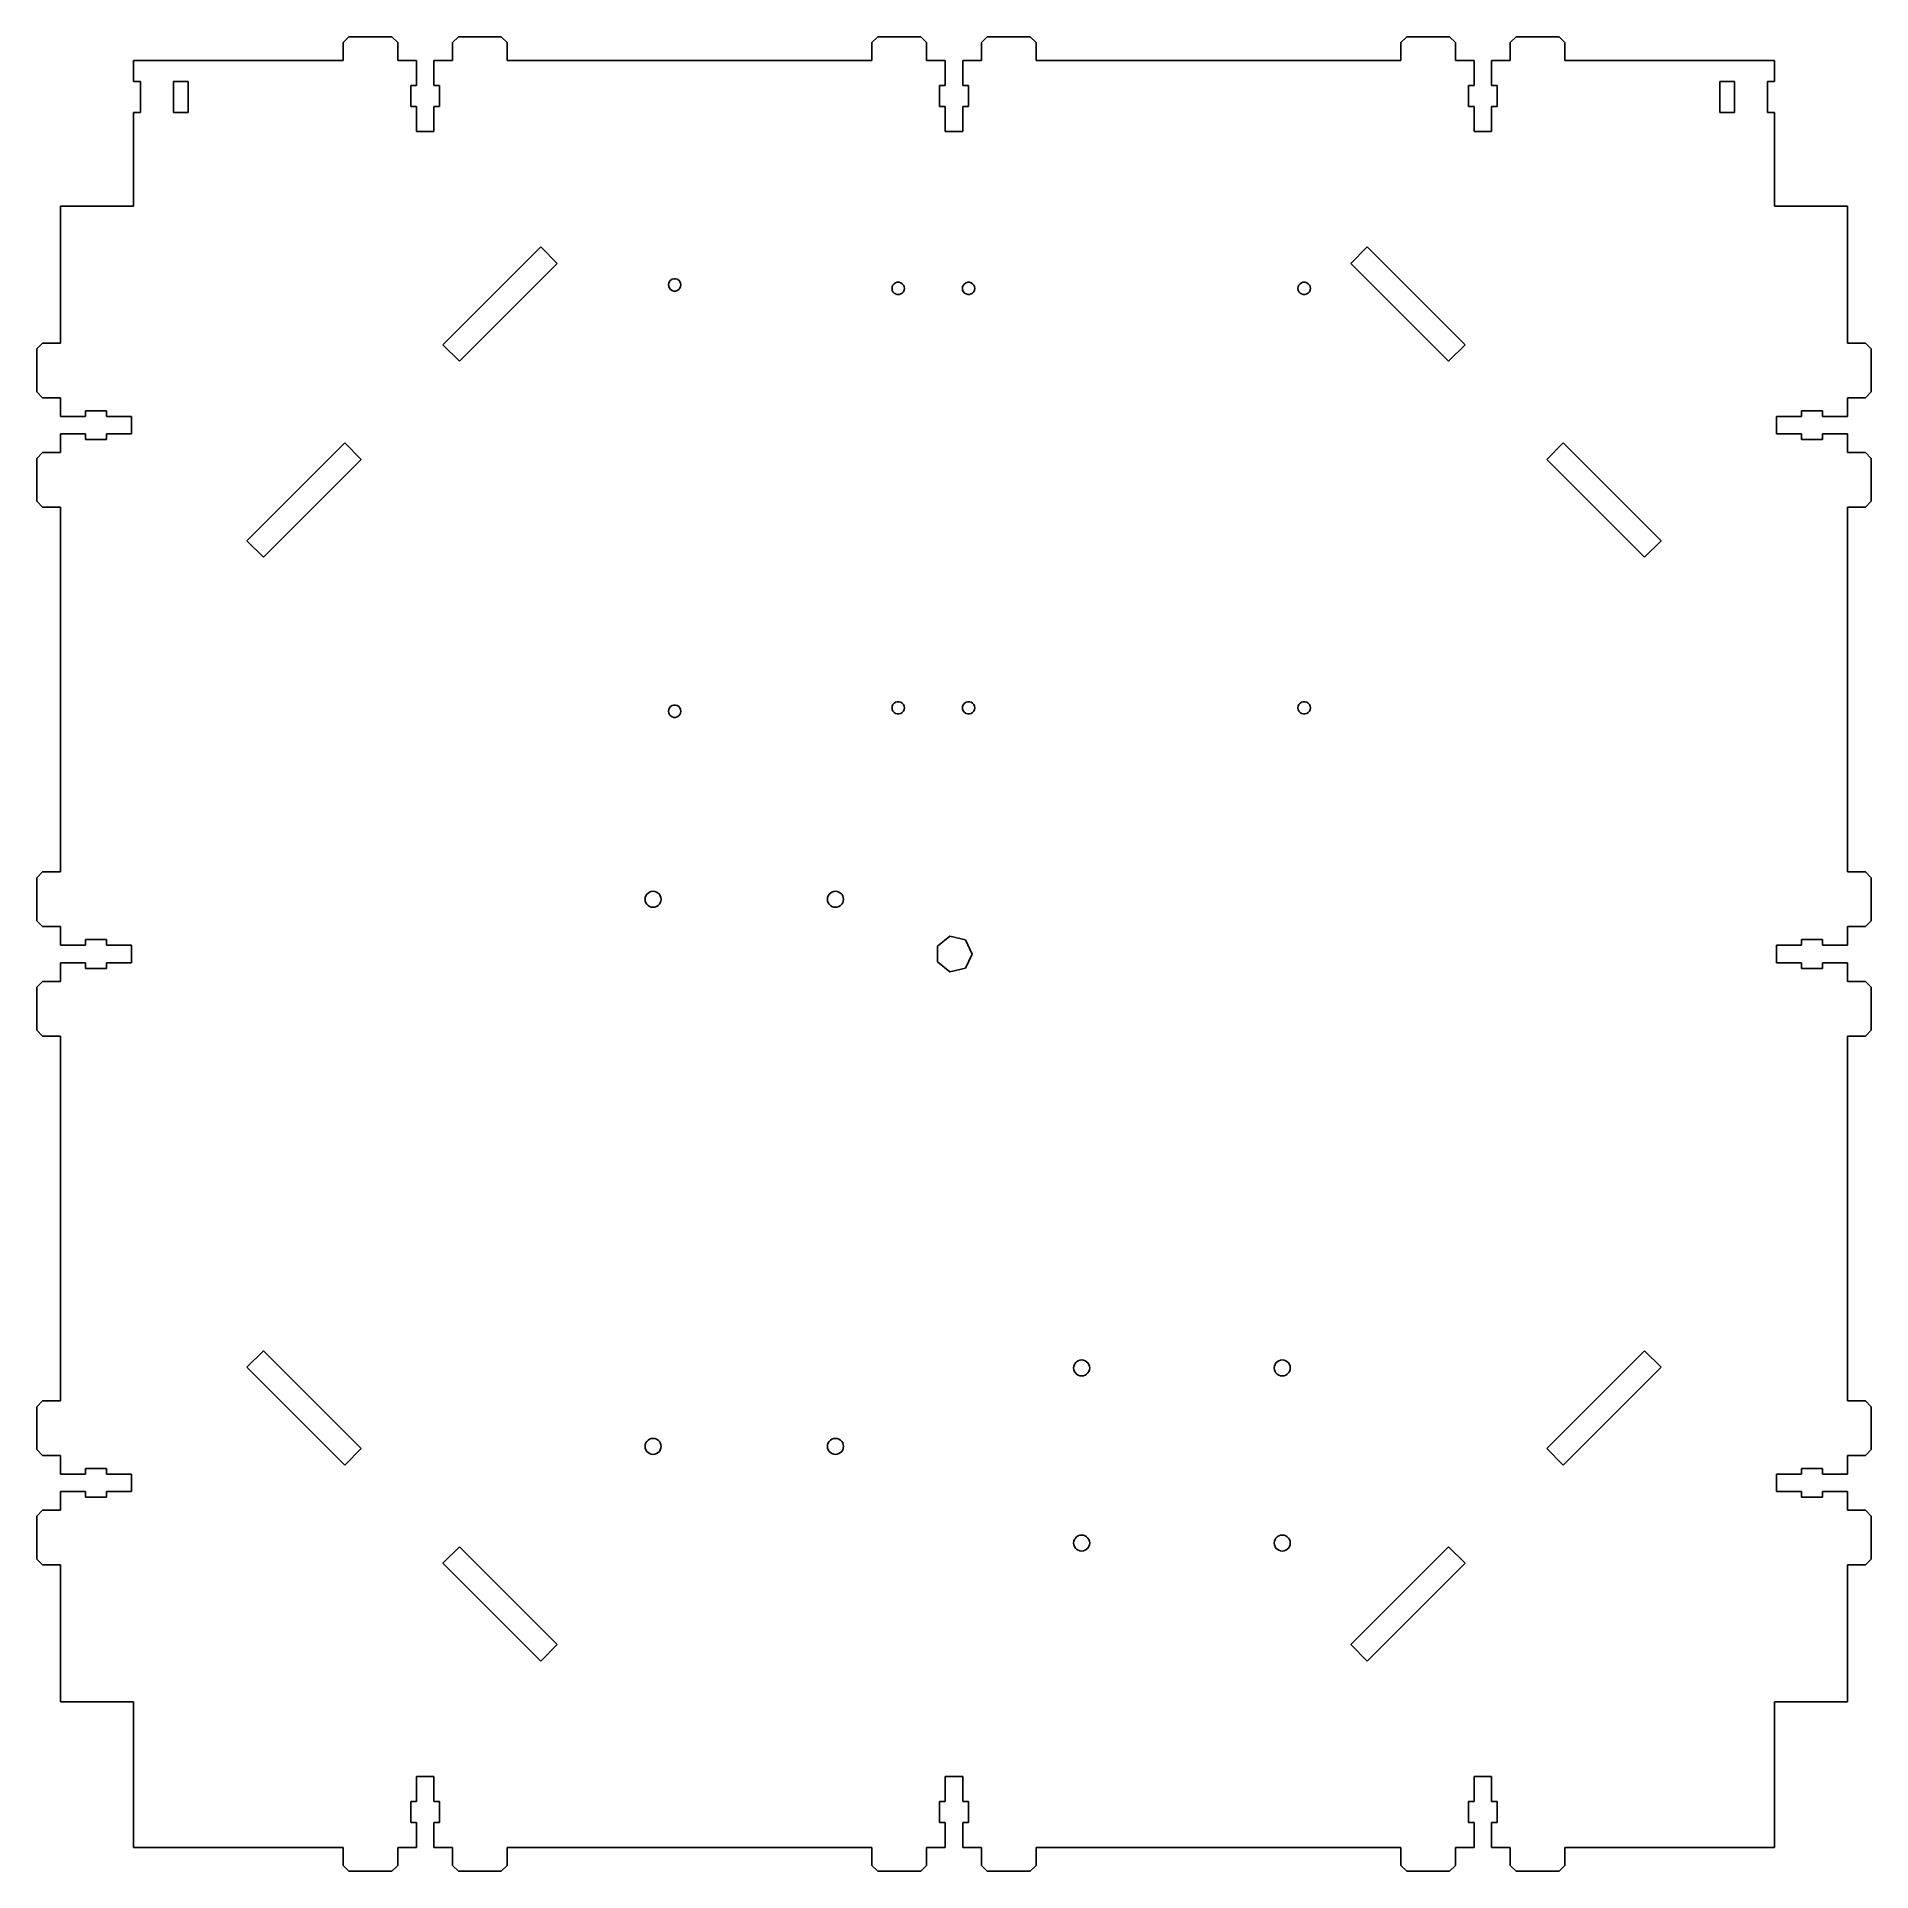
# Model space of a CAD drawing. Header units: metres. Extents: x -252 to 252, y -252 to 252.
import ezdxf

# ---------------------------------------------------------------- set-up
doc = ezdxf.new("R2010")
doc.units = ezdxf.units.M

msp = doc.modelspace()

# ---------------------------------------------------------------- linework, layer by layer
for p, q in [((-165.875, 251.5), (-167.5, 249.875)), ((-154.125, 251.5), (-165.875, 251.5)), ((-152.5, 249.875), (-154.125, 251.5)), ((-135.875, 251.5), (-137.5, 249.875)), ((-124.125, 251.5), (-135.875, 251.5)), ((-122.5, 249.875), (-124.125, 251.5)), ((-20.875, 251.5), (-22.5, 249.875)), ((-9.125, 251.5), (-20.875, 251.5)), ((-7.5, 249.875), (-9.125, 251.5)), ((9.125, 251.5), (7.5, 249.875)), ((20.875, 251.5), (9.125, 251.5)), ((22.5, 249.875), (20.875, 251.5)), ((124.125, 251.5), (122.5, 249.875)), ((135.875, 251.5), (124.125, 251.5)), ((137.5, 249.875), (135.875, 251.5)), ((154.125, 251.5), (152.5, 249.875)), ((165.875, 251.5), (154.125, 251.5)), ((167.5, 249.875), (165.875, 251.5)), ((-167.5, 249.875), (-167.5, 245)), ((-152.5, 245), (-152.5, 249.875)), ((-137.5, 249.875), (-137.5, 245)), ((-122.5, 245), (-122.5, 249.875)), ((-22.5, 249.875), (-22.5, 245)), ((-7.5, 245), (-7.5, 249.875)), ((7.5, 249.875), (7.5, 245)), ((22.5, 245), (22.5, 249.875)), ((122.5, 249.875), (122.5, 245)), ((137.5, 245), (137.5, 249.875)), ((152.5, 249.875), (152.5, 245)), ((167.5, 245), (167.5, 249.875)), ((-167.5, 245), (-225, 245)), ((-225, 245), (-225, 239.25)), ((-147.4, 245), (-152.5, 245)), ((-147.4, 238.1), (-147.4, 245)), ((-137.5, 245), (-142.6, 245)), ((-142.6, 245), (-142.6, 238.1)), ((-22.5, 245), (-122.5, 245)), ((-2.39999, 245), (-7.5, 245)), ((-2.39999, 238.1), (-2.39999, 245)), ((7.5, 245), (2.39999, 245)), ((2.39999, 245), (2.39999, 238.1)), ((122.5, 245), (22.5, 245)), ((142.6, 245), (137.5, 245)), ((142.6, 238.1), (142.6, 245)), ((152.5, 245), (147.4, 245)), ((147.4, 245), (147.4, 238.1)), ((225, 245), (167.5, 245)), ((225, 239.25), (225, 245)), ((-225, 239.25), (-223, 239.25)), ((-223, 239.25), (-223, 230.75)), ((-214, 230.75), (-214, 239.25)), ((-214, 239.25), (-210, 239.25)), ((-210, 239.25), (-210, 230.75)), ((-148.95, 232.4), (-148.95, 238.1)), ((-148.95, 238.1), (-147.4, 238.1)), ((-142.6, 238.1), (-141.05, 238.1)), ((-141.05, 238.1), (-141.05, 232.4)), ((-3.95, 232.4), (-3.95, 238.1)), ((-3.95, 238.1), (-2.39999, 238.1)), ((2.39999, 238.1), (3.95, 238.1)), ((3.95, 238.1), (3.95, 232.4)), ((141.05, 232.4), (141.05, 238.1)), ((141.05, 238.1), (142.6, 238.1)), ((147.4, 238.1), (148.95, 238.1)), ((148.95, 238.1), (148.95, 232.4)), ((210, 230.75), (210, 239.25)), ((210, 239.25), (214, 239.25)), ((214, 239.25), (214, 230.75)), ((223, 230.75), (223, 239.25)), ((223, 239.25), (225, 239.25)), ((-147.4, 232.4), (-148.95, 232.4)), ((-147.4, 225.5), (-147.4, 232.4)), ((-141.05, 232.4), (-142.6, 232.4)), ((-142.6, 232.4), (-142.6, 225.5)), ((-2.39999, 232.4), (-3.95, 232.4)), ((-2.39999, 225.5), (-2.39999, 232.4)), ((3.95, 232.4), (2.39999, 232.4)), ((2.39999, 232.4), (2.39999, 225.5)), ((142.6, 232.4), (141.05, 232.4)), ((142.6, 225.5), (142.6, 232.4)), ((148.95, 232.4), (147.4, 232.4)), ((147.4, 232.4), (147.4, 225.5)), ((-223, 230.75), (-225, 230.75)), ((-225, 230.75), (-225, 205)), ((-210, 230.75), (-214, 230.75)), ((214, 230.75), (210, 230.75)), ((225, 230.75), (223, 230.75)), ((225, 205), (225, 230.75)), ((-142.6, 225.5), (-147.4, 225.5)), ((2.39999, 225.5), (-2.39999, 225.5)), ((147.4, 225.5), (142.6, 225.5)), ((-225, 205), (-245, 205)), ((-245, 205), (-245, 167.5)), ((245, 205), (225, 205)), ((245, 167.5), (245, 205)), ((-140.113, 167.054), (-113.314, 193.853)), ((-113.314, 193.853), (-108.788, 189.328)), ((108.788, 189.328), (113.314, 193.853)), ((113.314, 193.853), (140.113, 167.054)), ((-108.788, 189.328), (-135.588, 162.528)), ((135.588, 162.528), (108.788, 189.328)), ((-78.2735, 183.452), (-78.2046, 183.931)), ((-78.2046, 182.973), (-78.2735, 183.452)), ((-78.2046, 183.931), (-78.0036, 184.371)), ((-78.0036, 182.533), (-78.2046, 182.973)), ((-78.0036, 184.371), (-77.6868, 184.737)), ((-77.6868, 182.167), (-78.0036, 182.533)), ((-77.6868, 184.737), (-77.2797, 184.998)), ((-77.2797, 181.906), (-77.6868, 182.167)), ((-77.2797, 184.998), (-76.8154, 185.135)), ((-76.8154, 181.769), (-77.2797, 181.906)), ((-76.8154, 185.135), (-76.3316, 185.135)), ((-76.3316, 181.769), (-76.8154, 181.769)), ((-76.3316, 185.135), (-75.8673, 184.998)), ((-75.8673, 181.906), (-76.3316, 181.769)), ((-75.8673, 184.998), (-75.4602, 184.737)), ((-75.4602, 182.167), (-75.8673, 181.906)), ((-75.4602, 184.737), (-75.1434, 184.371)), ((-75.1434, 182.533), (-75.4602, 182.167)), ((-75.1434, 184.371), (-74.9424, 183.931)), ((-74.9424, 182.973), (-75.1434, 182.533)), ((-74.9424, 183.931), (-74.8735, 183.452)), ((-74.8735, 183.452), (-74.9424, 182.973)), ((-16.9955, 182.5), (-16.9266, 182.979)), ((-16.9266, 182.021), (-16.9955, 182.5)), ((-16.9266, 182.979), (-16.7256, 183.419)), ((-16.7256, 181.581), (-16.9266, 182.021)), ((-16.7256, 183.419), (-16.4088, 183.785)), ((-16.4088, 181.215), (-16.7256, 181.581)), ((-16.4088, 183.785), (-16.0017, 184.046)), ((-16.0017, 180.954), (-16.4088, 181.215)), ((-16.0017, 184.046), (-15.5374, 184.183)), ((-15.5374, 184.183), (-15.0536, 184.183)), ((-15.0536, 184.183), (-14.5893, 184.046)), ((-14.5893, 184.046), (-14.1822, 183.785)), ((-14.1822, 181.215), (-14.5893, 180.954)), ((-14.1822, 183.785), (-13.8654, 183.419)), ((-13.8654, 181.581), (-14.1822, 181.215)), ((-13.8654, 183.419), (-13.6644, 182.979)), ((-13.6644, 182.021), (-13.8654, 181.581)), ((-13.6644, 182.979), (-13.5955, 182.5)), ((-13.5955, 182.5), (-13.6644, 182.021)), ((2.29999, 182.5), (2.36885, 182.979)), ((2.36885, 182.021), (2.29999, 182.5)), ((2.36885, 182.979), (2.56985, 183.419)), ((2.56985, 181.581), (2.36885, 182.021)), ((2.56985, 183.419), (2.88673, 183.785)), ((2.88673, 181.215), (2.56985, 181.581)), ((2.88673, 183.785), (3.29379, 184.046)), ((3.29379, 180.954), (2.88673, 181.215)), ((3.29379, 184.046), (3.75806, 184.183)), ((3.75806, 184.183), (4.24193, 184.183)), ((4.24193, 184.183), (4.70619, 184.046)), ((4.70619, 184.046), (5.11325, 183.785)), ((5.11325, 181.215), (4.70619, 180.954)), ((5.11325, 183.785), (5.43013, 183.419)), ((5.43013, 181.581), (5.11325, 181.215)), ((5.43013, 183.419), (5.63113, 182.979)), ((5.63113, 182.021), (5.43013, 181.581)), ((5.63113, 182.979), (5.7, 182.5)), ((5.7, 182.5), (5.63113, 182.021)), ((94.3, 182.5), (94.3689, 182.979)), ((94.3689, 182.021), (94.3, 182.5)), ((94.3689, 182.979), (94.5699, 183.419)), ((94.5699, 181.581), (94.3689, 182.021)), ((94.5699, 183.419), (94.8867, 183.785)), ((94.8867, 181.215), (94.5699, 181.581)), ((94.8867, 183.785), (95.2938, 184.046)), ((95.2938, 180.954), (94.8867, 181.215)), ((95.2938, 184.046), (95.7581, 184.183)), ((95.7581, 184.183), (96.2419, 184.183)), ((96.2419, 184.183), (96.7062, 184.046)), ((96.7062, 184.046), (97.1133, 183.785)), ((97.1133, 181.215), (96.7062, 180.954)), ((97.1133, 183.785), (97.4301, 183.419)), ((97.4301, 181.581), (97.1133, 181.215)), ((97.4301, 183.419), (97.6311, 182.979)), ((97.6311, 182.021), (97.4301, 181.581)), ((97.6311, 182.979), (97.7, 182.5)), ((97.7, 182.5), (97.6311, 182.021)), ((-15.5374, 180.817), (-16.0017, 180.954)), ((-15.0536, 180.817), (-15.5374, 180.817)), ((-14.5893, 180.954), (-15.0536, 180.817)), ((3.75806, 180.817), (3.29379, 180.954)), ((4.24193, 180.817), (3.75806, 180.817)), ((4.70619, 180.954), (4.24193, 180.817)), ((95.7581, 180.817), (95.2938, 180.954)), ((96.2419, 180.817), (95.7581, 180.817)), ((96.7062, 180.954), (96.2419, 180.817)), ((-249.875, 167.5), (-251.5, 165.875)), ((-245, 167.5), (-249.875, 167.5)), ((-135.588, 162.528), (-140.113, 167.054)), ((140.113, 167.054), (135.588, 162.528)), ((249.875, 167.5), (245, 167.5)), ((251.5, 165.875), (249.875, 167.5)), ((-251.5, 165.875), (-251.5, 154.125)), ((251.5, 154.125), (251.5, 165.875)), ((-251.5, 154.125), (-249.875, 152.5)), ((-249.875, 152.5), (-245, 152.5)), ((-245, 152.5), (-245, 147.4)), ((245, 147.4), (245, 152.5)), ((245, 152.5), (249.875, 152.5)), ((249.875, 152.5), (251.5, 154.125)), ((-245, 147.4), (-238.1, 147.4)), ((-238.1, 147.4), (-238.1, 148.95)), ((-238.1, 148.95), (-232.4, 148.95)), ((-232.4, 148.95), (-232.4, 147.4)), ((-232.4, 147.4), (-225.5, 147.4)), ((-225.5, 147.4), (-225.5, 142.6)), ((225.5, 142.6), (225.5, 147.4)), ((225.5, 147.4), (232.4, 147.4)), ((232.4, 147.4), (232.4, 148.95)), ((232.4, 148.95), (238.1, 148.95)), ((238.1, 148.95), (238.1, 147.4)), ((238.1, 147.4), (245, 147.4)), ((-238.1, 142.6), (-245, 142.6)), ((-245, 142.6), (-245, 137.5)), ((-238.1, 141.05), (-238.1, 142.6)), ((-232.4, 141.05), (-238.1, 141.05)), ((-225.5, 142.6), (-232.4, 142.6)), ((-232.4, 142.6), (-232.4, 141.05)), ((232.4, 142.6), (225.5, 142.6)), ((232.4, 141.05), (232.4, 142.6)), ((238.1, 141.05), (232.4, 141.05)), ((245, 142.6), (238.1, 142.6)), ((238.1, 142.6), (238.1, 141.05)), ((245, 137.5), (245, 142.6)), ((-249.875, 137.5), (-251.5, 135.875)), ((-251.5, 135.875), (-251.5, 124.125)), ((-245, 137.5), (-249.875, 137.5)), ((-193.853, 113.314), (-167.054, 140.113)), ((-167.054, 140.113), (-162.528, 135.588)), ((162.528, 135.588), (167.054, 140.113)), ((167.054, 140.113), (193.853, 113.314)), ((249.875, 137.5), (245, 137.5)), ((251.5, 135.875), (249.875, 137.5)), ((251.5, 124.125), (251.5, 135.875)), ((-162.528, 135.588), (-189.328, 108.788)), ((189.328, 108.788), (162.528, 135.588)), ((-251.5, 124.125), (-249.875, 122.5)), ((-249.875, 122.5), (-245, 122.5)), ((-245, 122.5), (-245, 22.5)), ((245, 22.5), (245, 122.5)), ((245, 122.5), (249.875, 122.5)), ((249.875, 122.5), (251.5, 124.125)), ((-189.328, 108.788), (-193.853, 113.314)), ((193.853, 113.314), (189.328, 108.788)), ((-78.2735, 66.548), (-78.2046, 67.0269)), ((-78.2046, 66.069), (-78.2735, 66.548)), ((-78.2046, 67.0269), (-78.0036, 67.4671)), ((-78.0036, 65.6289), (-78.2046, 66.069)), ((-78.0036, 67.4671), (-77.6868, 67.8328)), ((-77.6868, 65.2632), (-78.0036, 65.6289)), ((-77.6868, 67.8328), (-77.2797, 68.0944)), ((-77.2797, 68.0944), (-76.8154, 68.2307)), ((-76.8154, 68.2307), (-76.3316, 68.2307)), ((-76.3316, 68.2307), (-75.8673, 68.0944)), ((-75.8673, 68.0944), (-75.4602, 67.8328)), ((-75.4602, 67.8328), (-75.1434, 67.4671)), ((-75.1434, 65.6289), (-75.4602, 65.2632)), ((-75.1434, 67.4671), (-74.9424, 67.0269)), ((-74.9424, 66.069), (-75.1434, 65.6289)), ((-74.9424, 67.0269), (-74.8735, 66.548)), ((-74.8735, 66.548), (-74.9424, 66.069)), ((-16.9955, 67.5), (-16.9266, 67.9789)), ((-16.9266, 67.0211), (-16.9955, 67.5)), ((-16.9266, 67.9789), (-16.7256, 68.4191)), ((-16.7256, 66.5809), (-16.9266, 67.0211)), ((-16.7256, 68.4191), (-16.4088, 68.7848)), ((-16.4088, 66.2152), (-16.7256, 66.5809)), ((-16.4088, 68.7848), (-16.0017, 69.0464)), ((-16.0017, 65.9536), (-16.4088, 66.2152)), ((-16.0017, 69.0464), (-15.5374, 69.1827)), ((-15.5374, 65.8173), (-16.0017, 65.9536)), ((-15.5374, 69.1827), (-15.0536, 69.1827)), ((-15.0536, 65.8173), (-15.5374, 65.8173)), ((-15.0536, 69.1827), (-14.5893, 69.0464)), ((-14.5893, 65.9536), (-15.0536, 65.8173)), ((-14.5893, 69.0464), (-14.1822, 68.7848)), ((-14.1822, 66.2152), (-14.5893, 65.9536)), ((-14.1822, 68.7848), (-13.8654, 68.4191)), ((-13.8654, 66.5809), (-14.1822, 66.2152)), ((-13.8654, 68.4191), (-13.6644, 67.9789)), ((-13.6644, 67.0211), (-13.8654, 66.5809)), ((-13.6644, 67.9789), (-13.5955, 67.5)), ((-13.5955, 67.5), (-13.6644, 67.0211)), ((2.29999, 67.5), (2.36885, 67.9789)), ((2.36885, 67.0211), (2.29999, 67.5)), ((2.36885, 67.9789), (2.56985, 68.4191)), ((2.56985, 66.5809), (2.36885, 67.0211)), ((2.56985, 68.4191), (2.88673, 68.7848)), ((2.88673, 66.2152), (2.56985, 66.5809)), ((2.88673, 68.7848), (3.29379, 69.0464)), ((3.29379, 65.9536), (2.88673, 66.2152)), ((3.29379, 69.0464), (3.75806, 69.1827)), ((3.75806, 65.8173), (3.29379, 65.9536)), ((3.75806, 69.1827), (4.24193, 69.1827)), ((4.24193, 65.8173), (3.75806, 65.8173)), ((4.24193, 69.1827), (4.70619, 69.0464)), ((4.70619, 65.9536), (4.24193, 65.8173)), ((4.70619, 69.0464), (5.11325, 68.7848)), ((5.11325, 66.2152), (4.70619, 65.9536)), ((5.11325, 68.7848), (5.43013, 68.4191)), ((5.43013, 66.5809), (5.11325, 66.2152)), ((5.43013, 68.4191), (5.63113, 67.9789)), ((5.63113, 67.0211), (5.43013, 66.5809)), ((5.63113, 67.9789), (5.7, 67.5)), ((5.7, 67.5), (5.63113, 67.0211)), ((94.3, 67.5), (94.3689, 67.9789)), ((94.3689, 67.0211), (94.3, 67.5)), ((94.3689, 67.9789), (94.5699, 68.4191)), ((94.5699, 66.5809), (94.3689, 67.0211)), ((94.5699, 68.4191), (94.8867, 68.7848)), ((94.8867, 66.2152), (94.5699, 66.5809)), ((94.8867, 68.7848), (95.2938, 69.0464)), ((95.2938, 65.9536), (94.8867, 66.2152)), ((95.2938, 69.0464), (95.7581, 69.1827)), ((95.7581, 65.8173), (95.2938, 65.9536)), ((95.7581, 69.1827), (96.2419, 69.1827)), ((96.2419, 65.8173), (95.7581, 65.8173)), ((96.2419, 69.1827), (96.7062, 69.0464)), ((96.7062, 65.9536), (96.2419, 65.8173)), ((96.7062, 69.0464), (97.1133, 68.7848)), ((97.1133, 66.2152), (96.7062, 65.9536)), ((97.1133, 68.7848), (97.4301, 68.4191)), ((97.4301, 66.5809), (97.1133, 66.2152)), ((97.4301, 68.4191), (97.6311, 67.9789)), ((97.6311, 67.0211), (97.4301, 66.5809)), ((97.6311, 67.9789), (97.7, 67.5)), ((97.7, 67.5), (97.6311, 67.0211)), ((-77.2797, 65.0016), (-77.6868, 65.2632)), ((-76.8154, 64.8653), (-77.2797, 65.0016)), ((-76.3316, 64.8653), (-76.8154, 64.8653)), ((-75.8673, 65.0016), (-76.3316, 64.8653)), ((-75.4602, 65.2632), (-75.8673, 65.0016)), ((-249.875, 22.5), (-251.5, 20.875)), ((-251.5, 20.875), (-251.5, 9.125)), ((-245, 22.5), (-249.875, 22.5)), ((249.875, 22.5), (245, 22.5)), ((251.5, 20.875), (249.875, 22.5)), ((251.5, 9.125), (251.5, 20.875)), ((-84.7, 15), (-84.6448, 15.4895)), ((-84.6448, 15.4895), (-84.4821, 15.9545)), ((-84.4821, 15.9545), (-84.22, 16.3717)), ((-84.22, 16.3717), (-83.8717, 16.72)), ((-83.8717, 16.72), (-83.4545, 16.9821)), ((-83.4545, 16.9821), (-82.9895, 17.1448)), ((-82.9895, 17.1448), (-82.5, 17.2)), ((-82.5, 17.2), (-82.0105, 17.1448)), ((-82.0105, 17.1448), (-81.5455, 16.9821)), ((-81.5455, 16.9821), (-81.1283, 16.72)), ((-81.1283, 16.72), (-80.78, 16.3717)), ((-80.78, 16.3717), (-80.5179, 15.9545)), ((-80.5179, 15.9545), (-80.3551, 15.4895)), ((-80.3551, 15.4895), (-80.3, 15)), ((-34.7, 15), (-34.6448, 15.4895)), ((-34.6448, 15.4895), (-34.4821, 15.9545)), ((-34.4821, 15.9545), (-34.22, 16.3717)), ((-34.22, 16.3717), (-33.8717, 16.72)), ((-33.8717, 16.72), (-33.4545, 16.9821)), ((-33.4545, 16.9821), (-32.9895, 17.1448)), ((-32.9895, 17.1448), (-32.5, 17.2)), ((-32.5, 17.2), (-32.0105, 17.1448)), ((-32.0105, 17.1448), (-31.5455, 16.9821)), ((-31.5455, 16.9821), (-31.1283, 16.72)), ((-31.1283, 16.72), (-30.78, 16.3717)), ((-30.78, 16.3717), (-30.5179, 15.9545)), ((-30.5179, 15.9545), (-30.3551, 15.4895)), ((-30.3551, 15.4895), (-30.3, 15)), ((-84.6448, 14.5105), (-84.7, 15)), ((-84.4821, 14.0455), (-84.6448, 14.5105)), ((-84.22, 13.6283), (-84.4821, 14.0455)), ((-83.8717, 13.28), (-84.22, 13.6283)), ((-83.4545, 13.0179), (-83.8717, 13.28)), ((-82.9895, 12.8551), (-83.4545, 13.0179)), ((-82.5, 12.8), (-82.9895, 12.8551)), ((-82.0105, 12.8551), (-82.5, 12.8)), ((-81.5455, 13.0179), (-82.0105, 12.8551)), ((-81.1283, 13.28), (-81.5455, 13.0179)), ((-80.78, 13.6283), (-81.1283, 13.28)), ((-80.5179, 14.0455), (-80.78, 13.6283)), ((-80.3551, 14.5105), (-80.5179, 14.0455)), ((-80.3, 15), (-80.3551, 14.5105)), ((-34.6448, 14.5105), (-34.7, 15)), ((-34.4821, 14.0455), (-34.6448, 14.5105)), ((-34.22, 13.6283), (-34.4821, 14.0455)), ((-33.8717, 13.28), (-34.22, 13.6283)), ((-33.4545, 13.0179), (-33.8717, 13.28)), ((-32.9895, 12.8551), (-33.4545, 13.0179)), ((-32.5, 12.8), (-32.9895, 12.8551)), ((-32.0105, 12.8551), (-32.5, 12.8)), ((-31.5455, 13.0179), (-32.0105, 12.8551)), ((-31.1283, 13.28), (-31.5455, 13.0179)), ((-30.78, 13.6283), (-31.1283, 13.28)), ((-30.5179, 14.0455), (-30.78, 13.6283)), ((-30.3551, 14.5105), (-30.5179, 14.0455)), ((-30.3, 15), (-30.3551, 14.5105)), ((-251.5, 9.125), (-249.875, 7.5)), ((-249.875, 7.5), (-245, 7.5)), ((-245, 7.5), (-245, 2.39999)), ((245, 2.39999), (245, 7.5)), ((245, 7.5), (249.875, 7.5)), ((249.875, 7.5), (251.5, 9.125)), ((-245, 2.39999), (-238.1, 2.39999)), ((-238.1, 2.39999), (-238.1, 3.95)), ((-238.1, 3.95), (-232.4, 3.95)), ((-232.4, 3.95), (-232.4, 2.39999)), ((-232.4, 2.39999), (-225.5, 2.39999)), ((-225.5, 2.39999), (-225.5, -2.39999)), ((-4.50484, 2.16942), (-1.11259, 4.87463)), ((-4.50484, -2.16942), (-4.50484, 2.16942)), ((-1.11259, 4.87463), (3.11745, 3.90915)), ((3.11745, 3.90915), (5, 0)), ((5, 0), (3.11745, -3.90915)), ((225.5, -2.39999), (225.5, 2.39999)), ((225.5, 2.39999), (232.4, 2.39999)), ((232.4, 2.39999), (232.4, 3.95)), ((232.4, 3.95), (238.1, 3.95)), ((238.1, 3.95), (238.1, 2.39999)), ((238.1, 2.39999), (245, 2.39999)), ((-238.1, -2.39999), (-245, -2.39999)), ((-245, -2.39999), (-245, -7.5)), ((-238.1, -3.95), (-238.1, -2.39999)), ((-232.4, -3.95), (-238.1, -3.95)), ((-225.5, -2.39999), (-232.4, -2.39999)), ((-232.4, -2.39999), (-232.4, -3.95)), ((-1.11259, -4.87463), (-4.50484, -2.16942)), ((3.11745, -3.90915), (-1.11259, -4.87463)), ((232.4, -2.39999), (225.5, -2.39999)), ((232.4, -3.95), (232.4, -2.39999)), ((238.1, -3.95), (232.4, -3.95)), ((245, -2.39999), (238.1, -2.39999)), ((238.1, -2.39999), (238.1, -3.95)), ((245, -7.5), (245, -2.39999)), ((-249.875, -7.5), (-251.5, -9.125)), ((-251.5, -9.125), (-251.5, -20.875)), ((-245, -7.5), (-249.875, -7.5)), ((249.875, -7.5), (245, -7.5)), ((251.5, -9.125), (249.875, -7.5)), ((251.5, -20.875), (251.5, -9.125)), ((-251.5, -20.875), (-249.875, -22.5)), ((-249.875, -22.5), (-245, -22.5)), ((-245, -22.5), (-245, -122.5)), ((245, -122.5), (245, -22.5)), ((245, -22.5), (249.875, -22.5)), ((249.875, -22.5), (251.5, -20.875)), ((-193.853, -113.314), (-189.328, -108.788)), ((-189.328, -108.788), (-162.528, -135.588)), ((162.528, -135.588), (189.328, -108.788)), ((189.328, -108.788), (193.853, -113.314)), ((-167.054, -140.113), (-193.853, -113.314)), ((32.8, -113.5), (32.8551, -113.01)), ((32.8551, -113.99), (32.8, -113.5)), ((32.8551, -113.01), (33.0179, -112.545)), ((33.0179, -114.455), (32.8551, -113.99)), ((33.0179, -112.545), (33.28, -112.128)), ((33.28, -114.872), (33.0179, -114.455)), ((33.28, -112.128), (33.6283, -111.78)), ((33.6283, -115.22), (33.28, -114.872)), ((33.6283, -111.78), (34.0455, -111.518)), ((34.0455, -115.482), (33.6283, -115.22)), ((34.0455, -111.518), (34.5105, -111.355)), ((34.5105, -115.645), (34.0455, -115.482)), ((34.5105, -111.355), (35, -111.3)), ((35, -115.7), (34.5105, -115.645)), ((35, -111.3), (35.4895, -111.355)), ((35.4895, -115.645), (35, -115.7)), ((35.4895, -111.355), (35.9545, -111.518)), ((35.9545, -115.482), (35.4895, -115.645)), ((35.9545, -111.518), (36.3717, -111.78)), ((36.3717, -115.22), (35.9545, -115.482)), ((36.3717, -111.78), (36.72, -112.128)), ((36.72, -114.872), (36.3717, -115.22)), ((36.72, -112.128), (36.9821, -112.545)), ((36.9821, -114.455), (36.72, -114.872)), ((36.9821, -112.545), (37.1448, -113.01)), ((37.1448, -113.99), (36.9821, -114.455)), ((37.1448, -113.01), (37.2, -113.5)), ((37.2, -113.5), (37.1448, -113.99)), ((87.8, -113.5), (87.8551, -113.01)), ((87.8551, -113.99), (87.8, -113.5)), ((87.8551, -113.01), (88.0179, -112.545)), ((88.0179, -114.455), (87.8551, -113.99)), ((88.0179, -112.545), (88.28, -112.128)), ((88.28, -114.872), (88.0179, -114.455)), ((88.28, -112.128), (88.6283, -111.78)), ((88.6283, -115.22), (88.28, -114.872)), ((88.6283, -111.78), (89.0455, -111.518)), ((89.0455, -115.482), (88.6283, -115.22)), ((89.0455, -111.518), (89.5105, -111.355)), ((89.5105, -115.645), (89.0455, -115.482)), ((89.5105, -111.355), (90, -111.3)), ((90, -115.7), (89.5105, -115.645)), ((90, -111.3), (90.4895, -111.355)), ((90.4895, -115.645), (90, -115.7)), ((90.4895, -111.355), (90.9545, -111.518)), ((90.9545, -115.482), (90.4895, -115.645)), ((90.9545, -111.518), (91.3717, -111.78)), ((91.3717, -115.22), (90.9545, -115.482)), ((91.3717, -111.78), (91.72, -112.128)), ((91.72, -114.872), (91.3717, -115.22)), ((91.72, -112.128), (91.9821, -112.545)), ((91.9821, -114.455), (91.72, -114.872)), ((91.9821, -112.545), (92.1448, -113.01)), ((92.1448, -113.99), (91.9821, -114.455)), ((92.1448, -113.01), (92.2, -113.5)), ((92.2, -113.5), (92.1448, -113.99)), ((193.853, -113.314), (167.054, -140.113)), ((-249.875, -122.5), (-251.5, -124.125)), ((-251.5, -124.125), (-251.5, -135.875)), ((-245, -122.5), (-249.875, -122.5)), ((249.875, -122.5), (245, -122.5)), ((251.5, -124.125), (249.875, -122.5)), ((251.5, -135.875), (251.5, -124.125)), ((-162.528, -135.588), (-167.054, -140.113)), ((-84.7, -135), (-84.6448, -134.51)), ((-84.6448, -135.49), (-84.7, -135)), ((-84.6448, -134.51), (-84.4821, -134.045)), ((-84.4821, -135.955), (-84.6448, -135.49)), ((-84.4821, -134.045), (-84.22, -133.628)), ((-84.22, -133.628), (-83.8717, -133.28)), ((-83.8717, -133.28), (-83.4545, -133.018)), ((-83.4545, -133.018), (-82.9895, -132.855)), ((-82.9895, -132.855), (-82.5, -132.8)), ((-82.5, -132.8), (-82.0105, -132.855)), ((-82.0105, -132.855), (-81.5455, -133.018)), ((-81.5455, -133.018), (-81.1283, -133.28)), ((-81.1283, -133.28), (-80.78, -133.628)), ((-80.78, -133.628), (-80.5179, -134.045)), ((-80.5179, -134.045), (-80.3551, -134.51)), ((-80.3551, -135.49), (-80.5179, -135.955)), ((-80.3551, -134.51), (-80.3, -135)), ((-80.3, -135), (-80.3551, -135.49)), ((-34.7, -135), (-34.6448, -134.51)), ((-34.6448, -135.49), (-34.7, -135)), ((-34.6448, -134.51), (-34.4821, -134.045)), ((-34.4821, -135.955), (-34.6448, -135.49)), ((-34.4821, -134.045), (-34.22, -133.628)), ((-34.22, -133.628), (-33.8717, -133.28)), ((-33.8717, -133.28), (-33.4545, -133.018)), ((-33.4545, -133.018), (-32.9895, -132.855)), ((-32.9895, -132.855), (-32.5, -132.8)), ((-32.5, -132.8), (-32.0105, -132.855)), ((-32.0105, -132.855), (-31.5455, -133.018)), ((-31.5455, -133.018), (-31.1283, -133.28)), ((-31.1283, -133.28), (-30.78, -133.628)), ((-30.78, -133.628), (-30.5179, -134.045)), ((-30.5179, -134.045), (-30.3551, -134.51)), ((-30.3551, -135.49), (-30.5179, -135.955)), ((-30.3551, -134.51), (-30.3, -135)), ((-30.3, -135), (-30.3551, -135.49)), ((167.054, -140.113), (162.528, -135.588)), ((-251.5, -135.875), (-249.875, -137.5)), ((-249.875, -137.5), (-245, -137.5)), ((-245, -137.5), (-245, -142.6)), ((-84.22, -136.372), (-84.4821, -135.955)), ((-83.8717, -136.72), (-84.22, -136.372)), ((-83.4545, -136.982), (-83.8717, -136.72)), ((-82.9895, -137.145), (-83.4545, -136.982)), ((-82.5, -137.2), (-82.9895, -137.145)), ((-82.0105, -137.145), (-82.5, -137.2)), ((-81.5455, -136.982), (-82.0105, -137.145)), ((-81.1283, -136.72), (-81.5455, -136.982)), ((-80.78, -136.372), (-81.1283, -136.72)), ((-80.5179, -135.955), (-80.78, -136.372)), ((-34.22, -136.372), (-34.4821, -135.955)), ((-33.8717, -136.72), (-34.22, -136.372)), ((-33.4545, -136.982), (-33.8717, -136.72)), ((-32.9895, -137.145), (-33.4545, -136.982)), ((-32.5, -137.2), (-32.9895, -137.145)), ((-32.0105, -137.145), (-32.5, -137.2)), ((-31.5455, -136.982), (-32.0105, -137.145)), ((-31.1283, -136.72), (-31.5455, -136.982)), ((-30.78, -136.372), (-31.1283, -136.72)), ((-30.5179, -135.955), (-30.78, -136.372)), ((245, -142.6), (245, -137.5)), ((245, -137.5), (249.875, -137.5)), ((249.875, -137.5), (251.5, -135.875)), ((-245, -142.6), (-238.1, -142.6)), ((-238.1, -142.6), (-238.1, -141.05)), ((-238.1, -141.05), (-232.4, -141.05)), ((-232.4, -141.05), (-232.4, -142.6)), ((-232.4, -142.6), (-225.5, -142.6)), ((-225.5, -142.6), (-225.5, -147.4)), ((225.5, -147.4), (225.5, -142.6)), ((225.5, -142.6), (232.4, -142.6)), ((232.4, -142.6), (232.4, -141.05)), ((232.4, -141.05), (238.1, -141.05)), ((238.1, -141.05), (238.1, -142.6)), ((238.1, -142.6), (245, -142.6)), ((-238.1, -147.4), (-245, -147.4)), ((-245, -147.4), (-245, -152.5)), ((-238.1, -148.95), (-238.1, -147.4)), ((-232.4, -148.95), (-238.1, -148.95)), ((-225.5, -147.4), (-232.4, -147.4)), ((-232.4, -147.4), (-232.4, -148.95)), ((232.4, -147.4), (225.5, -147.4)), ((232.4, -148.95), (232.4, -147.4)), ((238.1, -148.95), (232.4, -148.95)), ((245, -147.4), (238.1, -147.4)), ((238.1, -147.4), (238.1, -148.95)), ((245, -152.5), (245, -147.4)), ((-249.875, -152.5), (-251.5, -154.125)), ((-251.5, -154.125), (-251.5, -165.875)), ((-245, -152.5), (-249.875, -152.5)), ((249.875, -152.5), (245, -152.5)), ((251.5, -154.125), (249.875, -152.5)), ((251.5, -165.875), (251.5, -154.125)), ((32.8551, -161.01), (33.0179, -160.545)), ((33.0179, -160.545), (33.28, -160.128)), ((33.28, -160.128), (33.6283, -159.78)), ((33.6283, -159.78), (34.0455, -159.518)), ((34.0455, -159.518), (34.5105, -159.355)), ((34.5105, -159.355), (35, -159.3)), ((35, -159.3), (35.4895, -159.355)), ((35.4895, -159.355), (35.9545, -159.518)), ((35.9545, -159.518), (36.3717, -159.78)), ((36.3717, -159.78), (36.72, -160.128)), ((36.72, -160.128), (36.9821, -160.545)), ((36.9821, -160.545), (37.1448, -161.01)), ((87.8551, -161.01), (88.0179, -160.545)), ((88.0179, -160.545), (88.28, -160.128)), ((88.28, -160.128), (88.6283, -159.78)), ((88.6283, -159.78), (89.0455, -159.518)), ((89.0455, -159.518), (89.5105, -159.355)), ((89.5105, -159.355), (90, -159.3)), ((90, -159.3), (90.4895, -159.355)), ((90.4895, -159.355), (90.9545, -159.518)), ((90.9545, -159.518), (91.3717, -159.78)), ((91.3717, -159.78), (91.72, -160.128)), ((91.72, -160.128), (91.9821, -160.545)), ((91.9821, -160.545), (92.1448, -161.01)), ((-251.5, -165.875), (-249.875, -167.5)), ((-140.113, -167.054), (-135.588, -162.528)), ((-135.588, -162.528), (-108.788, -189.328)), ((32.8, -161.5), (32.8551, -161.01)), ((32.8551, -161.99), (32.8, -161.5)), ((33.0179, -162.455), (32.8551, -161.99)), ((33.28, -162.872), (33.0179, -162.455)), ((33.6283, -163.22), (33.28, -162.872)), ((34.0455, -163.482), (33.6283, -163.22)), ((34.5105, -163.645), (34.0455, -163.482)), ((35, -163.7), (34.5105, -163.645)), ((35.4895, -163.645), (35, -163.7)), ((35.9545, -163.482), (35.4895, -163.645)), ((36.3717, -163.22), (35.9545, -163.482)), ((36.72, -162.872), (36.3717, -163.22)), ((36.9821, -162.455), (36.72, -162.872)), ((37.1448, -161.99), (36.9821, -162.455)), ((37.1448, -161.01), (37.2, -161.5)), ((37.2, -161.5), (37.1448, -161.99)), ((87.8, -161.5), (87.8551, -161.01)), ((87.8551, -161.99), (87.8, -161.5)), ((88.0179, -162.455), (87.8551, -161.99)), ((88.28, -162.872), (88.0179, -162.455)), ((88.6283, -163.22), (88.28, -162.872)), ((89.0455, -163.482), (88.6283, -163.22)), ((89.5105, -163.645), (89.0455, -163.482)), ((90, -163.7), (89.5105, -163.645)), ((90.4895, -163.645), (90, -163.7)), ((90.9545, -163.482), (90.4895, -163.645)), ((91.3717, -163.22), (90.9545, -163.482)), ((91.72, -162.872), (91.3717, -163.22)), ((91.9821, -162.455), (91.72, -162.872)), ((92.1448, -161.99), (91.9821, -162.455)), ((92.1448, -161.01), (92.2, -161.5)), ((92.2, -161.5), (92.1448, -161.99)), ((108.788, -189.328), (135.588, -162.528)), ((135.588, -162.528), (140.113, -167.054)), ((249.875, -167.5), (251.5, -165.875)), ((-249.875, -167.5), (-245, -167.5)), ((-245, -167.5), (-245, -205)), ((-113.314, -193.853), (-140.113, -167.054)), ((140.113, -167.054), (113.314, -193.853)), ((245, -205), (245, -167.5)), ((245, -167.5), (249.875, -167.5)), ((-108.788, -189.328), (-113.314, -193.853)), ((113.314, -193.853), (108.788, -189.328)), ((-245, -205), (-225, -205)), ((-225, -205), (-225, -245)), ((225, -245), (225, -205)), ((225, -205), (245, -205)), ((-147.4, -232.4), (-147.4, -225.5)), ((-147.4, -225.5), (-142.6, -225.5)), ((-142.6, -225.5), (-142.6, -232.4)), ((-2.39999, -232.4), (-2.39999, -225.5)), ((-2.39999, -225.5), (2.39999, -225.5)), ((2.39999, -225.5), (2.39999, -232.4)), ((142.6, -232.4), (142.6, -225.5)), ((142.6, -225.5), (147.4, -225.5)), ((147.4, -225.5), (147.4, -232.4)), ((-148.95, -238.1), (-148.95, -232.4)), ((-148.95, -232.4), (-147.4, -232.4)), ((-142.6, -232.4), (-141.05, -232.4)), ((-141.05, -232.4), (-141.05, -238.1)), ((-3.95, -238.1), (-3.95, -232.4)), ((-3.95, -232.4), (-2.39999, -232.4)), ((2.39999, -232.4), (3.95, -232.4)), ((3.95, -232.4), (3.95, -238.1)), ((141.05, -238.1), (141.05, -232.4)), ((141.05, -232.4), (142.6, -232.4)), ((147.4, -232.4), (148.95, -232.4)), ((148.95, -232.4), (148.95, -238.1)), ((-147.4, -238.1), (-148.95, -238.1)), ((-147.4, -245), (-147.4, -238.1)), ((-141.05, -238.1), (-142.6, -238.1)), ((-142.6, -238.1), (-142.6, -245)), ((-2.39999, -238.1), (-3.95, -238.1)), ((-2.39999, -245), (-2.39999, -238.1)), ((3.95, -238.1), (2.39999, -238.1)), ((2.39999, -238.1), (2.39999, -245)), ((142.6, -238.1), (141.05, -238.1)), ((142.6, -245), (142.6, -238.1)), ((148.95, -238.1), (147.4, -238.1)), ((147.4, -238.1), (147.4, -245)), ((-225, -245), (-167.5, -245)), ((-167.5, -245), (-167.5, -249.875)), ((-152.5, -249.875), (-152.5, -245)), ((-152.5, -245), (-147.4, -245)), ((-142.6, -245), (-137.5, -245)), ((-137.5, -245), (-137.5, -249.875)), ((-122.5, -249.875), (-122.5, -245)), ((-122.5, -245), (-22.5, -245)), ((-22.5, -245), (-22.5, -249.875)), ((-7.5, -249.875), (-7.5, -245)), ((-7.5, -245), (-2.39999, -245)), ((2.39999, -245), (7.5, -245)), ((7.5, -245), (7.5, -249.875)), ((22.5, -249.875), (22.5, -245)), ((22.5, -245), (122.5, -245)), ((122.5, -245), (122.5, -249.875)), ((137.5, -249.875), (137.5, -245)), ((137.5, -245), (142.6, -245)), ((147.4, -245), (152.5, -245)), ((152.5, -245), (152.5, -249.875)), ((167.5, -249.875), (167.5, -245)), ((167.5, -245), (225, -245)), ((-167.5, -249.875), (-165.875, -251.5)), ((-165.875, -251.5), (-154.125, -251.5)), ((-154.125, -251.5), (-152.5, -249.875)), ((-137.5, -249.875), (-135.875, -251.5)), ((-135.875, -251.5), (-124.125, -251.5)), ((-124.125, -251.5), (-122.5, -249.875)), ((-22.5, -249.875), (-20.875, -251.5)), ((-20.875, -251.5), (-9.125, -251.5)), ((-9.125, -251.5), (-7.5, -249.875)), ((7.5, -249.875), (9.125, -251.5)), ((9.125, -251.5), (20.875, -251.5)), ((20.875, -251.5), (22.5, -249.875)), ((122.5, -249.875), (124.125, -251.5)), ((124.125, -251.5), (135.875, -251.5)), ((135.875, -251.5), (137.5, -249.875)), ((152.5, -249.875), (154.125, -251.5)), ((154.125, -251.5), (165.875, -251.5)), ((165.875, -251.5), (167.5, -249.875))]:
    msp.add_line(p, q)

doc.saveas('drawing.dxf')
